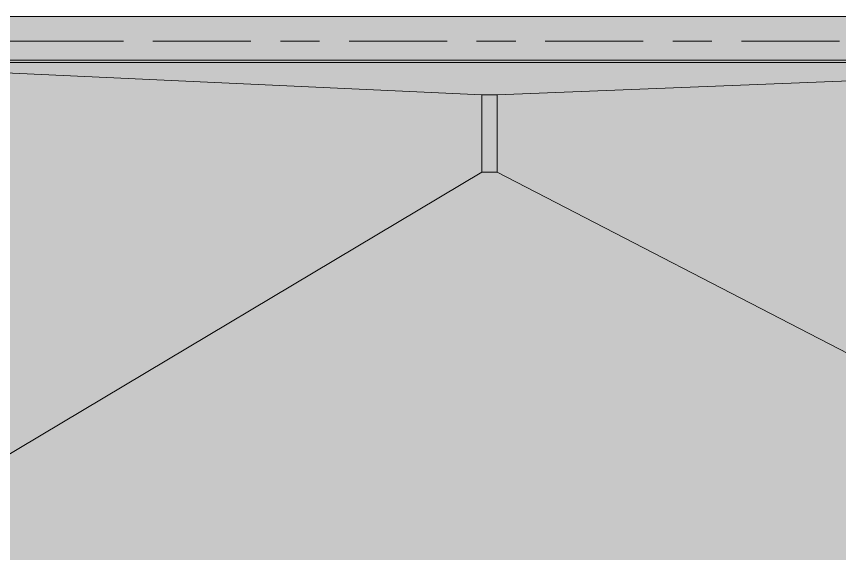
# Model space of a CAD drawing. Header units: millimetres. Extents: x 2623 to 210903, y -8553 to 29000.
# Drawn here: x 90674 to 103993, y 18702 to 27400 of the extents above; entities that cross this region are included whole.
import ezdxf

# ---------------------------------------------------------------- set-up
doc = ezdxf.new("R2010")
doc.units = ezdxf.units.MM
doc.linetypes.add('Осевая', pattern=[3175, 635, -476.25, 1587.5, -476.25])
for name, color, linetype, lineweight in [('A-DETL-3', 7, 'Continuous', 5), ('A-GENM-2', 7, 'Continuous', 5), ('Оси', 7, 'Continuous', 9), ('Оси-2', 7, 'Осевая', 9)]:
    doc.layers.add(name, color=color, linetype=linetype, lineweight=lineweight)
doc.layers.add('A-DETL-GENF-6', color=7, linetype='Continuous', lineweight=9, true_color=0xc0c0c0, transparency=0.4)
doc.layers.add('A-FLOR-2', color=7, linetype='Continuous', lineweight=5, true_color=0xb7b7b7)
doc.layers.add('A-GENM-3', color=7, linetype='Continuous', lineweight=5, true_color=0x737373)

# ---------------------------------------------------------------- blocks, each defined once
blk = doc.blocks.new('парапет1 - парапет-18629556-3_1_3_птичка')
at = {"layer": 'A-GENM-2'}
blk.add_line((-2411, 27400), (33928, 27400), dxfattribs=at)
at = {"layer": 'A-GENM-3'}
for p, q in [((33219, 26691), (-1702, 26691)), ((-1665, 26654), (33182, 26654))]:
    blk.add_line(p, q, dxfattribs=at)

msp = doc.modelspace()

# ---------------------------------------------------------------- hatches: boundary and pattern name
at = {"layer": 'A-DETL-GENF-6'}
msp.add_hatch(color=256, dxfattribs=at).paths.add_polyline_path([(82965.6, 14774.9), (83625.4, 14774.9), (83625.4, 15358), (122653.4, 15358), (122653.4, 23888.3), (117821.4, 23888.3), (117821.4, 27398.1), (81484.3, 27398.1), (81484.3, 14774.9), (82499.5, 14774.9)])

# ---------------------------------------------------------------- linework, layer by layer
at = {"layer": 'A-DETL-3'}
msp.add_line((117821.4, 27398.1), (81484.3, 27398.1), dxfattribs=at)
at = {"layer": 'A-FLOR-2'}
for p, q in [((98203.4, 26130), (86893.6, 26653.6)), ((111489.8, 26653.6), (98453.4, 26130)), ((98203.4, 24880), (98203.4, 26130)), ((98453.4, 26130), (98203.4, 26130)), ((98453.4, 26130), (98453.4, 24880)), ((82535.3, 15518.4), (98203.4, 24880)), ((98453.4, 24880), (98203.4, 24880)), ((116821.6, 15358), (98453.4, 24880))]:
    msp.add_line(p, q, dxfattribs=at)
at = {"layer": 'Оси'}
msp.add_line((79269.1, 27000), (91769.1, 27000), dxfattribs=at)
at = {"layer": 'Оси-2'}
msp.add_line((91769.1, 27000), (105303.4, 27000), dxfattribs=at)

# ---------------------------------------------------------------- block references
at = {"layer": 'A-GENM-2'}
msp.add_blockref('парапет1 - парапет-18629556-3_1_3_птичка', (83893.4, 0), dxfattribs=at)

doc.saveas('drawing.dxf')
